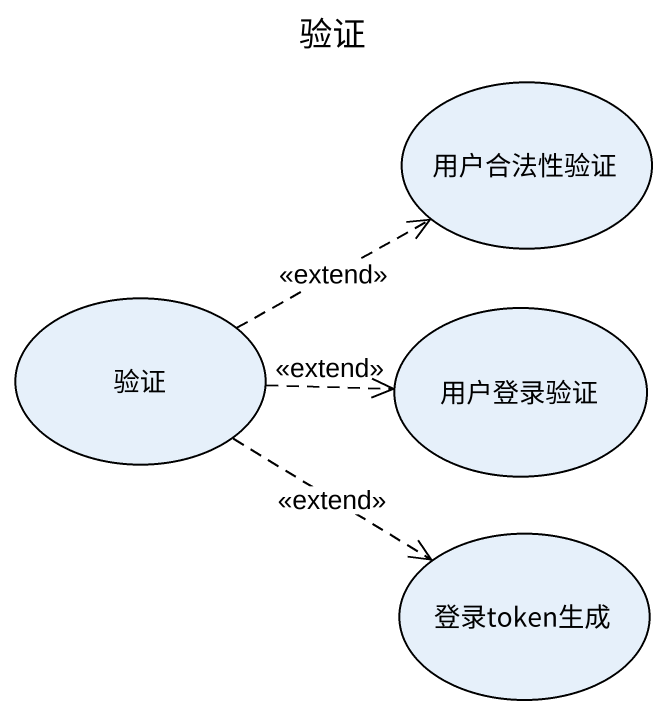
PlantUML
@startuml
title 验证
usecase 用户合法性验证
usecase 验证
usecase 用户登录验证
usecase 登录token生成
验证 .right.> 用户合法性验证 : <<extend>>
验证 .right.> 用户登录验证 : <<extend>>
验证 ..> 登录token生成 : <<extend>>
@enduml
